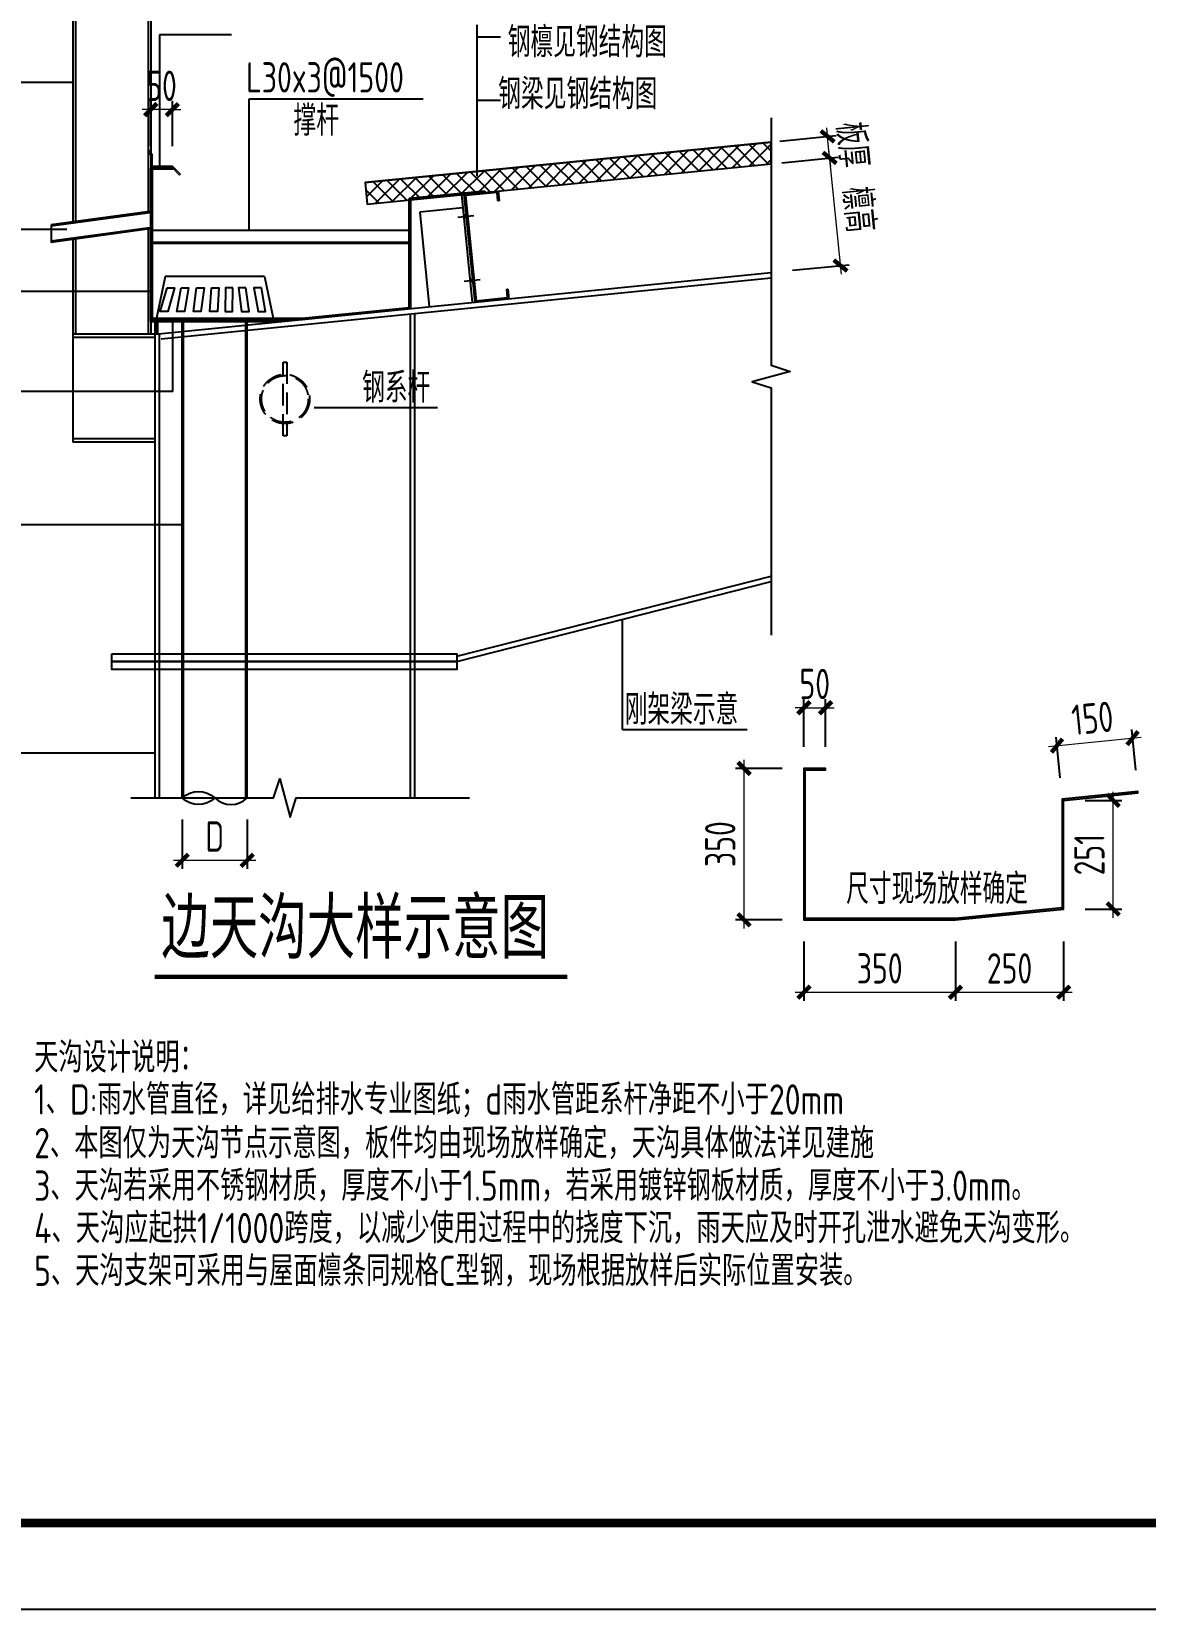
# Model space of a CAD drawing. Extents: x -2746917 to -971774, y -3334247 to -3250358.
# Drawn here: x -1523263 to -1510397, y -3316173 to -3297939 of the extents above; entities that cross this region are included whole.
import ezdxf

# ---------------------------------------------------------------- set-up
doc = ezdxf.new("R2010")
doc.units = 0
doc.header["$LTSCALE"] = 1000
doc.header["$MEASUREMENT"] = 0
doc.header["$PDMODE"] = 35
doc.linetypes.add('DASH', pattern=[0.35, 0.25, -0.1])
doc.layers.get('0').update_dxf_attribs({"linetype": 'CONTINUOUS'})
doc.layers.get('Defpoints').update_dxf_attribs({"linetype": 'CONTINUOUS'})
for name, color, linetype in [('BEAM_CON', 4, 'CONTINUOUS'), ('COLU', 7, 'CONTINUOUS'), ('DIM', 3, 'CONTINUOUS'), ('NUM', 7, 'CONTINUOUS'), ('PUB_TITLE', 4, 'CONTINUOUS'), ('REIN', 1, 'CONTINUOUS'), ('TEXT', 7, 'CONTINUOUS'), ('THIN', 7, 'CONTINUOUS'), ('柱子', 3, 'CONTINUOUS')]:
    doc.layers.add(name, color=color, linetype=linetype)
doc.layers.add('yichutu', color=7, linetype='CONTINUOUS', true_color=0xffffff, plot=False)
doc.styles.add('TSSD_Dimension', font='tssdeng.shx', dxfattribs={"width": 0.75, "bigfont": 'Hztxt.shx'})
doc.styles.add('TSSD_Rein', font='Tssdeng.shx', dxfattribs={"width": 0.75, "bigfont": 'hztxt.shx'})
doc.dimstyles.new('TSSD_20_100', dxfattribs={"dimtxt": 350, "dimasz": 100, "dimexe": 100, "dimexo": 250, "dimgap": 100, "dimtad": 1, "dimdec": 0, "dimlfac": 0.2, "dimzin": 0, "dimdsep": 46, "dimtxsty": 'TSSD_Dimension', "dimblk": 'ARCHTICK', "dimcen": 0, "dimdle": 100, "dimclrt": 7, "dimadec": 0, "dimazin": 0, "dimtfac": 1, "dimtdec": 0, "dimtix": 1, "dimtmove": 2, "dimatfit": 3, "dimfxl": 1, "dimtolj": 1, "dimtzin": 0, "dimlwd": 5, "dimarcsym": 0})

# ---------------------------------------------------------------- blocks, each defined once
blk = doc.blocks.new('yct-891-420-89100-42000-100-2004.0')
at = {"layer": 'yichutu', "color": 7, "true_color": 0xffffff}
blk.add_lwpolyline([(0, 0), (0, 42000), (89100, 42000), (89100, 0)], close=True, dxfattribs=at)
blk = doc.blocks.new('_ArchTick')
at = {"color": 0, "const_width": 0.5}
blk.add_lwpolyline([(-0.71, -0.71), (0.71, 0.71)], dxfattribs=at)
blk = doc.blocks.new('*D3498')
at = {"layer": 'Defpoints', "color": 0, "ltscale": 1.5}
for p in [(-1521887, -3298841), (-1521887, -3299515), (-1521637, -3299515)]:
    blk.add_point(p, dxfattribs=at)
at = {"layer": 'DIM', "color": 0, "lineweight": -2, "ltscale": 1.5}
for p, q in [((-1521887, -3299265), (-1521887, -3298741)), ((-1521637, -3299265), (-1521637, -3298741))]:
    blk.add_line(p, q, dxfattribs=at)
at = {"layer": 'DIM', "color": 0, "lineweight": 5, "ltscale": 1.5}
for p, q in [((-1521887, -3298841), (-1521987, -3298841)), ((-1521637, -3298841), (-1521887, -3298841)), ((-1521637, -3298841), (-1521537, -3298841))]:
    blk.add_line(p, q, dxfattribs=at)
at = {"layer": 'DIM', "color": 0, "lineweight": 5, "ltscale": 1.5, "xscale": 100, "yscale": 100, "zscale": 100}
blk.add_blockref('_ArchTick', (-1521887, -3298841), dxfattribs=at)
at = {"layer": 'DIM', "color": 0, "lineweight": 5, "ltscale": 1.5, "xscale": 100, "yscale": 100, "zscale": 100, "rotation": 180}
blk.add_blockref('_ArchTick', (-1521637, -3298841), dxfattribs=at)
at = {"layer": 'DIM', "color": 7, "ltscale": 1.5, "insert": (-1521762, -3298566), "char_height": 350, "attachment_point": 5, "style": 'TSSD_Dimension'}
blk.add_mtext('\\A1;50', dxfattribs=at)
blk = doc.blocks.new('*D3499')
at = {"layer": 'Defpoints', "color": 0, "ltscale": 1.5}
for p in [(-1514845, -3299479), (-1514044, -3299399), (-1514721, -3300723)]:
    blk.add_point(p, dxfattribs=at)
at = {"layer": 'DIM', "color": 0, "lineweight": 5, "ltscale": 1.5}
blk.add_line((-1513909, -3300742), (-1514054, -3299300), dxfattribs=at)
at = {"layer": 'DIM', "color": 0, "lineweight": -2, "ltscale": 1.5}
for p, q in [((-1514596, -3299454), (-1513944, -3299389)), ((-1514472, -3300698), (-1513820, -3300633))]:
    blk.add_line(p, q, dxfattribs=at)
at = {"layer": 'DIM', "color": 0, "lineweight": 5, "ltscale": 1.5, "xscale": 100, "yscale": 100, "zscale": 100}
for p, rotation in [((-1514044, -3299399), 95.71059313749755), ((-1513919, -3300643), 275.7105931374975)]:
    blk.add_blockref('_ArchTick', p, dxfattribs=dict(at, rotation=rotation))
at = {"layer": 'DIM', "color": 7, "ltscale": 1.5, "insert": (-1513708, -3299994), "char_height": 350, "attachment_point": 5, "rotation": 275.7106, "style": 'TSSD_Dimension'}
blk.add_mtext('\\A1;檩高', dxfattribs=at)
blk = doc.blocks.new('*D3500')
at = {"layer": 'Defpoints', "color": 0, "ltscale": 1.5}
for p in [(-1514870, -3299231), (-1514068, -3299150), (-1514845, -3299479)]:
    blk.add_point(p, dxfattribs=at)
at = {"layer": 'DIM', "color": 0, "lineweight": 5, "ltscale": 1.5}
for p, q in [((-1514068, -3299150), (-1514078, -3299051)), ((-1514044, -3299399), (-1514068, -3299150)), ((-1514044, -3299399), (-1514034, -3299499))]:
    blk.add_line(p, q, dxfattribs=at)
at = {"layer": 'DIM', "color": 0, "lineweight": -2, "ltscale": 1.5}
for p, q in [((-1514621, -3299206), (-1513969, -3299140)), ((-1514596, -3299454), (-1513944, -3299389))]:
    blk.add_line(p, q, dxfattribs=at)
at = {"layer": 'DIM', "color": 0, "lineweight": 5, "ltscale": 1.5, "xscale": 100, "yscale": 100, "zscale": 100}
for p, rotation in [((-1514068, -3299150), 275.7105931374974), ((-1514044, -3299399), 95.71059313749733)]:
    blk.add_blockref('_ArchTick', p, dxfattribs=dict(at, rotation=rotation))
at = {"layer": 'DIM', "color": 7, "ltscale": 1.5, "insert": (-1513782, -3299247), "char_height": 350, "attachment_point": 5, "rotation": 275.7106, "style": 'TSSD_Dimension'}
blk.add_mtext('\\A1;板厚', dxfattribs=at)
blk = doc.blocks.new('*D3501')
at = {"layer": 'Defpoints', "color": 0, "ltscale": 1.5}
for p in [(-1521522, -3306796), (-1520772, -3306796), (-1520772, -3307516)]:
    blk.add_point(p, dxfattribs=at)
at = {"layer": 'DIM', "color": 0, "lineweight": -2, "ltscale": 1.5}
for p, q in [((-1521522, -3307046), (-1521522, -3307616)), ((-1520772, -3307046), (-1520772, -3307616))]:
    blk.add_line(p, q, dxfattribs=at)
at = {"layer": 'DIM', "color": 0, "lineweight": 5, "ltscale": 1.5}
blk.add_line((-1521622, -3307516), (-1520672, -3307516), dxfattribs=at)
at = {"layer": 'DIM', "color": 0, "lineweight": 5, "ltscale": 1.5, "xscale": 100, "yscale": 100, "zscale": 100, "rotation": 180}
blk.add_blockref('_ArchTick', (-1521522, -3307516), dxfattribs=at)
at = {"layer": 'DIM', "color": 0, "lineweight": 5, "ltscale": 1.5, "xscale": 100, "yscale": 100, "zscale": 100}
blk.add_blockref('_ArchTick', (-1520772, -3307516), dxfattribs=at)
at = {"layer": 'DIM', "color": 7, "ltscale": 1.5, "insert": (-1521147, -3307241), "char_height": 350, "attachment_point": 5, "style": 'TSSD_Dimension'}
blk.add_mtext('\\A1;D', dxfattribs=at)
blk = doc.blocks.new('*D3502')
at = {"layer": 'Defpoints', "color": 0, "ltscale": 1.5}
for p in [(-1514341, -3308204), (-1512591, -3308204), (-1512591, -3309040)]:
    blk.add_point(p, dxfattribs=at)
at = {"layer": 'DIM', "color": 0, "lineweight": -2, "ltscale": 1.5}
for p, q in [((-1514341, -3308454), (-1514341, -3309140)), ((-1512591, -3308454), (-1512591, -3309140))]:
    blk.add_line(p, q, dxfattribs=at)
at = {"layer": 'DIM', "color": 0, "lineweight": 5, "ltscale": 1.5}
blk.add_line((-1514441, -3309040), (-1512491, -3309040), dxfattribs=at)
at = {"layer": 'DIM', "color": 0, "lineweight": 5, "ltscale": 1.5, "xscale": 100, "yscale": 100, "zscale": 100, "rotation": 180}
blk.add_blockref('_ArchTick', (-1514341, -3309040), dxfattribs=at)
at = {"layer": 'DIM', "color": 0, "lineweight": 5, "ltscale": 1.5, "xscale": 100, "yscale": 100, "zscale": 100}
blk.add_blockref('_ArchTick', (-1512591, -3309040), dxfattribs=at)
at = {"layer": 'DIM', "color": 7, "ltscale": 1.5, "insert": (-1513466, -3308765), "char_height": 350, "attachment_point": 5, "style": 'TSSD_Dimension'}
blk.add_mtext('\\A1;350', dxfattribs=at)
blk = doc.blocks.new('*D3503')
at = {"layer": 'Defpoints', "color": 0, "ltscale": 1.5}
for p in [(-1512591, -3308204), (-1511341, -3308204), (-1511341, -3309040)]:
    blk.add_point(p, dxfattribs=at)
at = {"layer": 'DIM', "color": 0, "lineweight": -2, "ltscale": 1.5}
for p, q in [((-1512591, -3308454), (-1512591, -3309140)), ((-1511341, -3308454), (-1511341, -3309140))]:
    blk.add_line(p, q, dxfattribs=at)
at = {"layer": 'DIM', "color": 0, "lineweight": 5, "ltscale": 1.5}
blk.add_line((-1512691, -3309040), (-1511241, -3309040), dxfattribs=at)
at = {"layer": 'DIM', "color": 0, "lineweight": 5, "ltscale": 1.5, "xscale": 100, "yscale": 100, "zscale": 100, "rotation": 180}
blk.add_blockref('_ArchTick', (-1512591, -3309040), dxfattribs=at)
at = {"layer": 'DIM', "color": 0, "lineweight": 5, "ltscale": 1.5, "xscale": 100, "yscale": 100, "zscale": 100}
blk.add_blockref('_ArchTick', (-1511341, -3309040), dxfattribs=at)
at = {"layer": 'DIM', "color": 7, "ltscale": 1.5, "insert": (-1511966, -3308765), "char_height": 350, "attachment_point": 5, "style": 'TSSD_Dimension'}
blk.add_mtext('\\A1;250', dxfattribs=at)
blk = doc.blocks.new('*D3504')
at = {"layer": 'Defpoints', "color": 0, "ltscale": 1.5}
for p in [(-1511341, -3306823), (-1510769, -3306823), (-1511341, -3308079)]:
    blk.add_point(p, dxfattribs=at)
at = {"layer": 'DIM', "color": 0, "lineweight": 5, "ltscale": 1.5}
blk.add_line((-1510769, -3308179), (-1510769, -3306723), dxfattribs=at)
at = {"layer": 'DIM', "color": 0, "lineweight": -2, "ltscale": 1.5}
for p, q in [((-1511091, -3306823), (-1510669, -3306823)), ((-1511091, -3308079), (-1510669, -3308079))]:
    blk.add_line(p, q, dxfattribs=at)
at = {"layer": 'DIM', "color": 0, "lineweight": 5, "ltscale": 1.5, "xscale": 100, "yscale": 100, "zscale": 100}
for p, rotation in [((-1510769, -3306823), 90), ((-1510769, -3308079), 270)]:
    blk.add_blockref('_ArchTick', p, dxfattribs=dict(at, rotation=rotation))
at = {"layer": 'DIM', "color": 7, "ltscale": 1.5, "insert": (-1511044, -3307451), "char_height": 350, "attachment_point": 5, "rotation": 90, "style": 'TSSD_Dimension'}
blk.add_mtext('\\A1;251', dxfattribs=at)
blk = doc.blocks.new('*D3505')
at = {"layer": 'Defpoints', "color": 0, "ltscale": 1.5}
for p in [(-1515033, -3306454), (-1514341, -3306454), (-1514341, -3308204)]:
    blk.add_point(p, dxfattribs=at)
at = {"layer": 'DIM', "color": 0, "lineweight": 5, "ltscale": 1.5}
blk.add_line((-1515033, -3308304), (-1515033, -3306354), dxfattribs=at)
at = {"layer": 'DIM', "color": 0, "lineweight": -2, "ltscale": 1.5}
for p, q in [((-1514591, -3306454), (-1515133, -3306454)), ((-1514591, -3308204), (-1515133, -3308204))]:
    blk.add_line(p, q, dxfattribs=at)
at = {"layer": 'DIM', "color": 0, "lineweight": 5, "ltscale": 1.5, "xscale": 100, "yscale": 100, "zscale": 100}
for p, rotation in [((-1515033, -3306454), 90), ((-1515033, -3308204), 270)]:
    blk.add_blockref('_ArchTick', p, dxfattribs=dict(at, rotation=rotation))
at = {"layer": 'DIM', "color": 7, "ltscale": 1.5, "insert": (-1515308, -3307329), "char_height": 350, "attachment_point": 5, "rotation": 90, "style": 'TSSD_Dimension'}
blk.add_mtext('\\A1;350', dxfattribs=at)
blk = doc.blocks.new('*D3506')
at = {"layer": 'Defpoints', "color": 0, "ltscale": 1.5}
for p in [(-1514091, -3305753), (-1514341, -3306454), (-1514091, -3306454)]:
    blk.add_point(p, dxfattribs=at)
at = {"layer": 'DIM', "color": 0, "lineweight": -2, "ltscale": 1.5}
for p, q in [((-1514341, -3306204), (-1514341, -3305653)), ((-1514091, -3306204), (-1514091, -3305653))]:
    blk.add_line(p, q, dxfattribs=at)
at = {"layer": 'DIM', "color": 0, "lineweight": 5, "ltscale": 1.5}
for p, q in [((-1514341, -3305753), (-1514441, -3305753)), ((-1514341, -3305753), (-1514091, -3305753)), ((-1514091, -3305753), (-1513991, -3305753))]:
    blk.add_line(p, q, dxfattribs=at)
at = {"layer": 'DIM', "color": 0, "lineweight": 5, "ltscale": 1.5, "xscale": 100, "yscale": 100, "zscale": 100}
blk.add_blockref('_ArchTick', (-1514341, -3305753), dxfattribs=at)
at = {"layer": 'DIM', "color": 0, "lineweight": 5, "ltscale": 1.5, "xscale": 100, "yscale": 100, "zscale": 100, "rotation": 180}
blk.add_blockref('_ArchTick', (-1514091, -3305753), dxfattribs=at)
at = {"layer": 'DIM', "color": 7, "ltscale": 1.5, "insert": (-1514216, -3305478), "char_height": 350, "attachment_point": 5, "style": 'TSSD_Dimension'}
blk.add_mtext('\\A1;50', dxfattribs=at)
blk = doc.blocks.new('*D3507')
at = {"layer": 'Defpoints', "color": 0, "ltscale": 1.5}
for p in [(-1510545, -3306104), (-1510484, -3306722), (-1511356, -3306809)]:
    blk.add_point(p, dxfattribs=at)
at = {"layer": 'DIM', "color": 0, "lineweight": -2, "ltscale": 1.5}
for p, q in [((-1510509, -3306473), (-1510555, -3306005)), ((-1511381, -3306561), (-1511428, -3306092))]:
    blk.add_line(p, q, dxfattribs=at)
at = {"layer": 'DIM', "color": 0, "lineweight": 5, "ltscale": 1.5}
blk.add_line((-1511518, -3306201), (-1510446, -3306094), dxfattribs=at)
at = {"layer": 'DIM', "color": 0, "lineweight": 5, "ltscale": 1.5, "xscale": 100, "yscale": 100, "zscale": 100}
for p, rotation in [((-1510545, -3306104), 5.710886435745909), ((-1511418, -3306191), 185.7108864357459)]:
    blk.add_blockref('_ArchTick', p, dxfattribs=dict(at, rotation=rotation))
at = {"layer": 'DIM', "color": 7, "ltscale": 1.5, "insert": (-1511009, -3305874), "char_height": 350, "attachment_point": 5, "rotation": 5.7109, "style": 'TSSD_Dimension'}
blk.add_mtext('\\A1;150', dxfattribs=at)
blk = doc.blocks.new('A$C440D491C')
at = {"layer": 'PUB_TITLE'}
blk.add_lwpolyline([(0, 0), (0, 42000), (89100, 42000), (89100, 0)], close=True, dxfattribs=at)
at = {"layer": 'PUB_TITLE', "const_width": 100}
blk.add_lwpolyline([(88100, 1000), (88100, 41000), (713, 41000), (713, 1000), (88100, 1000)], dxfattribs=at)

msp = doc.modelspace()

# ---------------------------------------------------------------- hatches: boundary and pattern name
at = {"ltscale": 1.5}
h = msp.add_hatch(dxfattribs=at)
h.set_pattern_fill('ANSI37', color=4, scale=1000, style=0)
h.set_pattern_definition([(45, (-918847.08, -232559.94), (-88.3883476, 88.3883476), []), (135, (-918847.08, -232559.94), (-88.3883476, -88.3883476), [])])
h.paths.add_polyline_path([(-1514720.87, -3299215.62), (-1519410.33, -3299684.56), (-1519385.45, -3299933.32), (-1514720.87, -3299466.86)])
h = msp.add_hatch(dxfattribs=at)
h.set_pattern_fill('ANSI31', color=256, scale=100, style=0)
h.set_pattern_definition([(45, (-891246.276, -232859.936), (-8.838834765, 8.838834765), [])])
h.paths.add_polyline_path([(-1521886.69, -3301264.68), (-1520136.69, -3301264.69), (-1520436.69, -3301294.68), (-1521886.69, -3301294.68)])
h.paths.add_polyline_path([(-1521836.69, -3301294.68), (-1521806.69, -3301294.68), (-1521806.69, -3301431.68), (-1521836.69, -3301434.68)])

# ---------------------------------------------------------------- linework, layer by layer
for p, q in [((-1518115.93, -3298244.49), (-1518115.93, -3297860.52)), ((-1518115.93, -3297999.78), (-1517844.63, -3297999.78)), ((-1518115.93, -3298827.99), (-1518115.93, -3297999.78)), ((-1518115.93, -3299610.36), (-1518115.93, -3298705.18)), ((-1518115.93, -3299610.36), (-1518115.93, -3298705.18)), ((-1518115.93, -3299610.36), (-1518115.93, -3298705.18)), ((-1518115.93, -3299610.36), (-1518115.93, -3298705.18)), ((-1518115.93, -3298731.51), (-1517844.63, -3298731.51)), ((-1518115.93, -3298731.51), (-1517844.63, -3298731.51)), ((-1518115.93, -3298731.51), (-1517844.63, -3298731.51)), ((-1518115.93, -3298731.51), (-1517844.63, -3298731.51)), ((-1518115.93, -3298731.51), (-1517844.63, -3298731.51))]:
    msp.add_line(p, q)
for p, q in [((-1519410.33, -3299684.56), (-1514720.87, -3299215.62)), ((-1520136.69, -3301264.68, 4.77), (-1521886.69, -3301264.68, 4.77)), ((-1520436.69, -3301264.68), (-1521886.69, -3301264.68)), ((-1520436.69, -3301294.68, 4.77), (-1520436.69, -3301294.68, 4.77)), ((-1521836.69, -3301434.68), (-1521806.69, -3301431.68)), ((-1516438.57, -3306005.24), (-1516438.57, -3304733.78))]:
    msp.add_line(p, q, dxfattribs=at)
at = {"color": 4, "ltscale": 1.5}
for p, q in [((-1519385.45, -3299933.32), (-1514720.87, -3299466.86)), ((-1519410.33, -3299684.56), (-1519385.45, -3299933.32)), ((-1518901.69, -3300239.69, 4.77), (-1521871.69, -3300239.69, 4.77)), ((-1518901.69, -3300374.69, 4.77), (-1521871.69, -3300374.69, 4.77)), ((-1518901.69, -3300389.69, 4.77), (-1521871.69, -3300389.69, 4.77))]:
    msp.add_line(p, q, dxfattribs=at)
at = {"color": 6, "ltscale": 1.5}
for p, q in [((-1518028.9, -3299782.59), (-1518901.69, -3299869.87)), ((-1518027.41, -3299797.51), (-1518886.69, -3299883.45)), ((-1518028.9, -3299782.59, 0.03), (-1518027.41, -3299797.51)), ((-1521871.69, -3300014.68), (-1523036.69, -3300173.83, 3.96)), ((-1521871.69, -3300029.82, 0.01), (-1523036.69, -3300188.97, 3.96)), ((-1521886.69, -3301264.68, 4.77), (-1521886.69, -3300016.74, 4.77)), ((-1521871.69, -3300014.68), (-1521871.69, -3301249.68)), ((-1521871.69, -3300014.68), (-1521871.69, -3300029.82)), ((-1518901.69, -3301126.11), (-1518901.69, -3299884.95)), ((-1518886.69, -3299883.45, 4.77), (-1518886.69, -3301139.69, 4.77)), ((-1523036.69, -3300173.83, 3.32), (-1523036.69, -3300375.69, 3.59)), ((-1521871.69, -3300201.4, 0.09), (-1523036.69, -3300360.55, 4.04)), ((-1521871.69, -3300201.4), (-1521871.69, -3300216.54)), ((-1521871.69, -3300216.54, 0.09), (-1523036.69, -3300375.69, 4.05)), ((-1520137.44, -3301249.68), (-1518901.69, -3301126.11)), ((-1520136.69, -3301264.69, 4.77), (-1521886.69, -3301264.68, 4.77)), ((-1521871.69, -3301249.68), (-1520137.44, -3301249.68)), ((-1518886.69, -3301139.69, 4.77), (-1520136.69, -3301264.69, 4.77))]:
    msp.add_line(p, q, dxfattribs=at)
at = {"color": 2, "ltscale": 0.5}
for p, q in [((-1521719.23, -3300767.82), (-1521821.69, -3301249.68)), ((-1520574.16, -3300767.82), (-1521719.23, -3300767.82)), ((-1520574.16, -3300767.82), (-1520471.69, -3301249.68)), ((-1521821.69, -3301249.68), (-1520471.69, -3301249.68)), ((-1521821.69, -3301249.68), (-1520471.69, -3301249.68)), ((-1521646.69, -3301249.68), (-1520646.69, -3301249.68)), ((-1521521.69, -3306795.64), (-1521521.69, -3301280.68)), ((-1521506.69, -3306795.64), (-1521506.69, -3301280.68)), ((-1521496.69, -3301249.68), (-1520646.69, -3301249.68)), ((-1520786.69, -3306795.64), (-1520786.69, -3301280.68)), ((-1520771.69, -3306795.64), (-1520771.69, -3301280.68))]:
    msp.add_line(p, q, dxfattribs=at)
at = {"color": 4, "ltscale": 1.5}
msp.add_lwpolyline([(-1514720.87, -3299215.62), (-1519410.33, -3299684.56), (-1519385.45, -3299933.32), (-1514720.87, -3299466.86), (-1514720.87, -3299215.62)], dxfattribs=at)
at = {"color": 6, "ltscale": 1.5}
for points in [[(-1521886.69, -3300016.73), (-1521886.69, -3299514.68), (-1521636.69, -3299514.68), (-1521636.69, -3299529.68), (-1521871.69, -3299529.68), (-1521871.69, -3300014.68)], [(-1510482.16, -3306737.05), (-1510483.65, -3306722.13), (-1511356.44, -3306809.41), (-1511356.44, -3308065.64), (-1512592.19, -3308189.22), (-1514326.44, -3308189.22), (-1514326.44, -3306469.22), (-1514091.44, -3306469.22), (-1514091.44, -3306454.22), (-1514341.44, -3306454.22), (-1514341.44, -3308204.22), (-1512591.44, -3308204.23), (-1511341.44, -3308079.22), (-1511341.44, -3306822.98), (-1510482.16, -3306737.06)]]:
    msp.add_lwpolyline(points, dxfattribs=at)
at = {"color": 2, "ltscale": 0.5}
for points in [[(-1521697.65, -3300898.72), (-1521610.79, -3300898.72), (-1521689.46, -3301174.92), (-1521776.32, -3301174.92)], [(-1521536.49, -3300898.72), (-1521449.63, -3300898.72), (-1521497.03, -3301174.92), (-1521583.89, -3301174.92)], [(-1521356.13, -3300898.72), (-1521269.28, -3300898.72), (-1521306.69, -3301174.92), (-1521393.54, -3301174.92)], [(-1521186.13, -3300898.72), (-1521099.27, -3300898.72), (-1521115.97, -3301174.92), (-1521202.82, -3301174.92)], [(-1520937.23, -3300898.72), (-1521024.09, -3300898.72), (-1521027.42, -3301174.92), (-1520940.57, -3301174.92)], [(-1520787.26, -3300898.72), (-1520874.11, -3300898.72), (-1520836.7, -3301174.92), (-1520749.85, -3301174.92)], [(-1520606.9, -3300898.72), (-1520693.76, -3300898.72), (-1520646.36, -3301174.92), (-1520559.5, -3301174.92)]]:
    msp.add_lwpolyline(points, close=True, dxfattribs=at)
at = {"ltscale": 1.5, "elevation": 4.77}
msp.add_lwpolyline([(-1521886.69, -3301264.68), (-1520136.69, -3301264.69), (-1520436.69, -3301294.68), (-1521886.69, -3301294.68)], close=True, dxfattribs=at)
at = {"ltscale": 1.5}
msp.add_lwpolyline([(-1521836.69, -3301294.68), (-1521806.69, -3301294.68), (-1521806.69, -3301431.68), (-1521836.69, -3301434.68)], close=True, dxfattribs=at)
at = {"layer": 'BEAM_CON', "color": 252}
for p, q in [((-1518886.69, -3306795.64), (-1518886.69, -3301199.98)), ((-1518836.69, -3306795.64), (-1518836.69, -3301194.98)), ((-1521836.69, -3306795.64), (-1521836.69, -3301434.68)), ((-1521786.69, -3306795.64), (-1521786.69, -3301427.68)), ((-1518351.59, -3305158.26), (-1514720.87, -3304232.99)), ((-1518351.59, -3305219.55), (-1514720.87, -3304294.19))]:
    msp.add_line(p, q, dxfattribs=at)
at = {"layer": 'BEAM_CON', "color": 252, "linetype": 'DASH'}
msp.add_lwpolyline([(-1520357.94, -3301759.68), (-1520315.44, -3301759.68), (-1520315.44, -3302609.68), (-1520357.94, -3302609.68)], close=True, dxfattribs=at)
at = {"layer": 'BEAM_CON', "color": 252}
for points in [[(-1522336.69, -3305129.55), (-1518351.59, -3305129.55), (-1518351.59, -3305219.55), (-1522336.69, -3305219.55)], [(-1522336.69, -3305219.55), (-1518351.59, -3305219.55), (-1518351.59, -3305309.55), (-1522336.69, -3305309.55)]]:
    msp.add_lwpolyline(points, close=True, dxfattribs=at)
at = {"layer": 'BEAM_CON', "color": 252, "linetype": 'DASH'}
for radius in [285, 270]:
    msp.add_circle((-1520336.69, -3302184.68), radius, dxfattribs=at)
at = {"layer": 'COLU'}
for p, q in [((-1520952.79, -3297977.57, 0.23), (-1521784.79, -3297977.57, 0.23)), ((-1521784.79, -3297977.57, 0.23), (-1521784.79, -3299495.93)), ((-1522786.69, -3298528.37), (-1525811.48, -3298528.37)), ((-1518739.98, -3298721.33, 5), (-1520753.63, -3298721.33, 5)), ((-1520753.63, -3298721.33, 5), (-1520753.63, -3300239.69, 4.77)), ((-1522854.92, -3300227.47), (-1525811.48, -3300227.47)), ((-1521871.69, -3300942.24), (-1525811.48, -3300942.24)), ((-1521633, -3302099.8), (-1521633, -3301284.85)), ((-1521633, -3302099.8), (-1525811.48, -3302099.8)), ((-1519997.57, -3302284.89), (-1518574.02, -3302284.89)), ((-1525839.03, -3303637.17), (-1521521.69, -3303637.17)), ((-1516438.57, -3306005.24), (-1514997.98, -3306005.24)), ((-1525839.03, -3306273.51), (-1521836.69, -3306273.51))]:
    msp.add_line(p, q, dxfattribs=at)
at = {"layer": 'NUM', "const_width": 50, "elevation": 876}
msp.add_lwpolyline([(-1521842.9, -3308864.2), (-1517072.72, -3308864.2)], dxfattribs=at)
at = {"layer": 'REIN', "color": 6}
for p, q in [((-1521636.69, -3299514.68), (-1521886.69, -3299514.68)), ((-1521636.69, -3299529.68), (-1521871.69, -3299529.68))]:
    msp.add_line(p, q, dxfattribs=at)
for points in [[(-1521886.69, -3299514.68), (-1521886.69, -3300016.73)], [(-1521871.69, -3299529.68), (-1521871.69, -3300014.68)], [(-1521636.69, -3299514.68), (-1521636.69, -3299529.68)], [(-1521886.69, -3300016.73), (-1521886.69, -3301264.68), (-1520136.69, -3301264.68), (-1518886.69, -3301139.68), (-1518886.69, -3299883.45)], [(-1521871.69, -3300014.68), (-1521871.69, -3301249.68), (-1520137.44, -3301249.68), (-1518901.69, -3301126.11), (-1518901.69, -3299869.87)]]:
    msp.add_lwpolyline(points, dxfattribs=at)
at = {"layer": 'TEXT', "color": 4, "lineweight": 5}
for p, q in [((-1521921.22, -3299320.26), (-1521905.44, -3299310.12)), ((-1521921.22, -3299320.26), (-1521886.69, -3299373.99)), ((-1521905.44, -3299310.12), (-1521867.94, -3299368.48)), ((-1521886.69, -3299514.68), (-1521886.69, -3299373.99)), ((-1521867.94, -3299495.93), (-1521867.94, -3299368.48)), ((-1521636.69, -3299514.68), (-1521886.69, -3299514.68)), ((-1521636.69, -3299495.93), (-1521867.94, -3299495.93)), ((-1521636.69, -3299495.93), (-1521543.98, -3299587.06)), ((-1521636.69, -3299514.68), (-1521553.35, -3299596.6)), ((-1521543.98, -3299587.06), (-1521553.35, -3299596.6))]:
    msp.add_line(p, q, dxfattribs=at)
at = {"layer": 'THIN', "ltscale": 1.5}
for points in [[(-1514720.87, -3298935.62), (-1514720.87, -3301795.7), (-1514500.87, -3301865.7), (-1514940.87, -3301985.7), (-1514720.87, -3302055.7), (-1514720.87, -3304915.78)], [(-1522116.69, -3306795.64), (-1520466.69, -3306795.64), (-1520396.69, -3306575.64), (-1520276.69, -3307015.64), (-1520206.69, -3306795.64), (-1518203.33, -3306795.64)]]:
    msp.add_lwpolyline(points, dxfattribs=at)
at = {"layer": 'THIN'}
msp.add_lwpolyline([(-1521146.69, -3306795.64, -0.4), (-1521521.69, -3306795.64, -0.4), (-1521146.69, -3306795.64, 0.4), (-1520771.69, -3306795.64, 0.4)], format="xyb", dxfattribs=at)
at = {"layer": '柱子', "color": 252}
for p, q in [((-1522786.69, -3297100.33, -0.72), (-1522786.69, -3300139.68, 3.27)), ((-1522756.69, -3297100.33, -0.72), (-1522756.69, -3300135.58, 3.27)), ((-1521916.69, -3297100.33, -0.65), (-1521916.69, -3300020.83, 3.11)), ((-1521886.69, -3297100.33, -0.65), (-1521886.69, -3300016.73, 3.11)), ((-1518264.82, -3299821.26), (-1518298.35, -3299824.61)), ((-1518298.35, -3299824.61), (-1518283.27, -3299975.34)), ((-1518264.82, -3299821.26), (-1517873.65, -3299782.13)), ((-1518140.42, -3301065.05), (-1518264.82, -3299821.26)), ((-1518140.42, -3301065.05), (-1518264.82, -3299821.26)), ((-1517886.22, -3299797.5), (-1518249.45, -3299833.83)), ((-1518249.45, -3299833.83), (-1518127.84, -3301049.69)), ((-1517876.44, -3299895.29), (-1517886.22, -3299797.5)), ((-1517873.65, -3299782.13), (-1517862.47, -3299893.9)), ((-1521886.69, -3300016.73, 3.11), (-1521886.69, -3301434.68, 5)), ((-1518283.27, -3299975.34), (-1518778.69, -3300024.89)), ((-1518778.69, -3300024.89), (-1518669.36, -3301117.96)), ((-1518283.27, -3299975.34), (-1518173.95, -3301068.41)), ((-1517862.47, -3299893.9), (-1517876.44, -3299895.29)), ((-1518340.64, -3300082.82), (-1518154.92, -3300064.25)), ((-1522786.69, -3300341.53, 3.54), (-1522786.69, -3301434.68, 5)), ((-1522756.69, -3300337.44, 3.54), (-1522756.69, -3301434.68, 5)), ((-1521916.69, -3300222.69, 3.38), (-1521916.69, -3301434.68, 5)), ((-1521836.69, -3301434.68), (-1514720.87, -3300723.1)), ((-1521766.69, -3301487.98), (-1514720.87, -3300783.4)), ((-1518266.54, -3300823.69), (-1518080.82, -3300805.11)), ((-1517774.4, -3300915.56), (-1517760.43, -3300914.17)), ((-1517764.62, -3301013.36), (-1517774.4, -3300915.56)), ((-1517760.43, -3300914.17), (-1517749.25, -3301025.93)), ((-1518569.86, -3301108), (-1518140.42, -3301065.05)), ((-1517749.25, -3301025.93), (-1518140.42, -3301065.05)), ((-1518127.84, -3301049.69), (-1517764.62, -3301013.36)), ((-1522786.69, -3301434.68, 5), (-1522786.69, -3302684.68, 5)), ((-1521836.69, -3301434.68), (-1522786.69, -3301434.68)), ((-1521836.69, -3301474.68), (-1522786.69, -3301474.68)), ((-1521836.69, -3302644.68, 5), (-1522786.69, -3302644.68, 5)), ((-1521836.69, -3302684.68, 5), (-1522786.69, -3302684.68, 5))]:
    msp.add_line(p, q, dxfattribs=at)
at = {"layer": '柱子', "color": 252, "const_width": 50, "elevation": 1982.5}
msp.add_lwpolyline([(-1518273.19, -3300076.08), (-1518225.7, -3300071.33)], dxfattribs=at)
at = {"layer": '柱子', "color": 252, "const_width": 50}
msp.add_lwpolyline([(-1518199.1, -3300816.94), (-1518151.6, -3300812.19)], dxfattribs=at)

# ---------------------------------------------------------------- block references
at = {"ltscale": 1.5}
msp.add_blockref('A$C440D491C', (-1592989.12, -3316173.05), dxfattribs=at)
at = {"layer": 'yichutu'}
msp.add_blockref('yct-891-420-89100-42000-100-2004.0', (-1592989.12, -3316173.05), dxfattribs=at)

# ---------------------------------------------------------------- texts
at = {"layer": 'NUM', "color": 0, "linetype": 'ByBlock', "style": 'TSSD_Rein', "width": 0.8}
msp.add_text('边天沟大样示意图', height=700, dxfattribs=at).set_placement((-1521764.7, -3308651.6, -793))
at = {"layer": 'TEXT', "lineweight": 5, "style": 'TSSD_Rein'}
for s, width, p in [('钢檩见钢结构图', 0.75, (-1517762.05, -3298236)), ('L30x3@1500', 0.75, (-1520784.52, -3298642.96, 5)), ('钢梁见钢结构图', 0.75, (-1517871.7, -3298836)), ('撑杆', 0.75, (-1520236.5, -3299141.81)), ('钢系杆', 0.75, (-1519444.51, -3302229.3)), ('刚架梁示意', 0.75, (-1516412.02, -3305949.65)), ('尺寸现场放样确定', 0.75, (-1513853.68, -3308021.54)), ('天沟设计说明：', 0.8, (-1523233.2, -3309968.1, 876)), ('1、D:雨水管直径，详见给排水专业图纸；d雨水管距系杆净距不小于20mm', 0.8, (-1523233.2, -3310454.65, 876)), ('2、本图仅为天沟节点示意图，板件均由现场放样确定，天沟具体做法详见建施', 0.8, (-1523233.2, -3310959.49, 876)), ('3、天沟若采用不锈钢材质，厚度不小于1.5mm，若采用镀锌钢板材质，厚度不小于3.0mm。', 0.8, (-1523233.2, -3311450.9, 876)), ('4、天沟应起拱1/1000跨度，以减少使用过程中的挠度下沉，雨天应及时开孔泄水避免天沟变形。', 0.8, (-1523233.2, -3311941.07, 876)), ('5、天沟支架可采用与屋面檩条同规格C型钢，现场根据放样后实际位置安装。', 0.8, (-1523233.2, -3312434.18, 876))]:
    msp.add_text(s, height=350, dxfattribs=dict(at, width=width)).set_placement(p)

# ---------------------------------------------------------------- dimensions: what is measured, and where the dimension line sits
at = {"layer": 'DIM', "ltscale": 1.5}
for base, p1, p2, picture, middle in [((-1521886.69, -3298841.35), (-1521636.69, -3299514.68), (-1521886.69, -3299514.68), '*D3498', (-1521761.69, -3298566.35)), ((-1514091.44, -3305752.89), (-1514341.44, -3306454.21), (-1514091.44, -3306454.21), '*D3506', (-1514216.44, -3305477.89)), ((-1512591.44, -3309039.6), (-1514341.44, -3308204.22), (-1512591.44, -3308204.22), '*D3502', (-1513466.44, -3308764.6)), ((-1511341.44, -3309039.6), (-1512591.44, -3308204.22), (-1511341.44, -3308204.22), '*D3503', (-1511966.44, -3308764.6))]:
    dim = msp.add_linear_dim(base=base, p1=p1, p2=p2, dimstyle='TSSD_20_100', dxfattribs=at)
    dim.commit()
    dim.dimension.update_dxf_attribs({"geometry": picture, "text_midpoint": middle})
dim = msp.add_linear_dim(base=(-1514068.45, -3299150.38), p1=(-1514845.25, -3299479.3), p2=(-1514870.13, -3299230.54), angle=275.710593, text='板厚', dimstyle='TSSD_20_100', dxfattribs=at)
dim.commit()
dim.dimension.update_dxf_attribs({"geometry": '*D3500', "text_midpoint": (-1513782.38, -3299247.39)})
for p1, p2, distance, text, picture, middle in [((-1514720.87, -3300723.1), (-1514845.25, -3299479.3), -805.68, '檩高', '*D3499', (-1513707.75, -3299993.67)), ((-1511356.44, -3306809.41, 4.77), (-1510483.65, -3306722.13, 4.77), 621.14, '150', '*D3507', (-1511009.22, -3305874.08, 4.77))]:
    dim = msp.add_aligned_dim(p1=p1, p2=p2, distance=distance, text=text, dimstyle='TSSD_20_100', dxfattribs=at)
    dim.commit()
    dim.dimension.update_dxf_attribs({"geometry": picture, "text_midpoint": middle})
for base, p1, p2, picture, middle in [((-1515032.76, -3306454.21), (-1514341.44, -3308204.22), (-1514341.44, -3306454.21), '*D3505', (-1515307.76, -3307329.22)), ((-1510769.3, -3306822.98), (-1511341.44, -3308079.22), (-1511341.44, -3306822.98), '*D3504', (-1511044.3, -3307451.1))]:
    dim = msp.add_linear_dim(base=base, p1=p1, p2=p2, angle=90, dimstyle='TSSD_20_100', dxfattribs=at)
    dim.commit()
    dim.dimension.update_dxf_attribs({"geometry": picture, "text_midpoint": middle})
dim = msp.add_linear_dim(base=(-1520771.69, -3307515.64), p1=(-1521521.69, -3306795.64), p2=(-1520771.69, -3306795.64), text='D', dimstyle='TSSD_20_100', dxfattribs=at)
dim.commit()
dim.dimension.update_dxf_attribs({"geometry": '*D3501', "text_midpoint": (-1521146.69, -3307240.64)})

doc.saveas('drawing.dxf')
